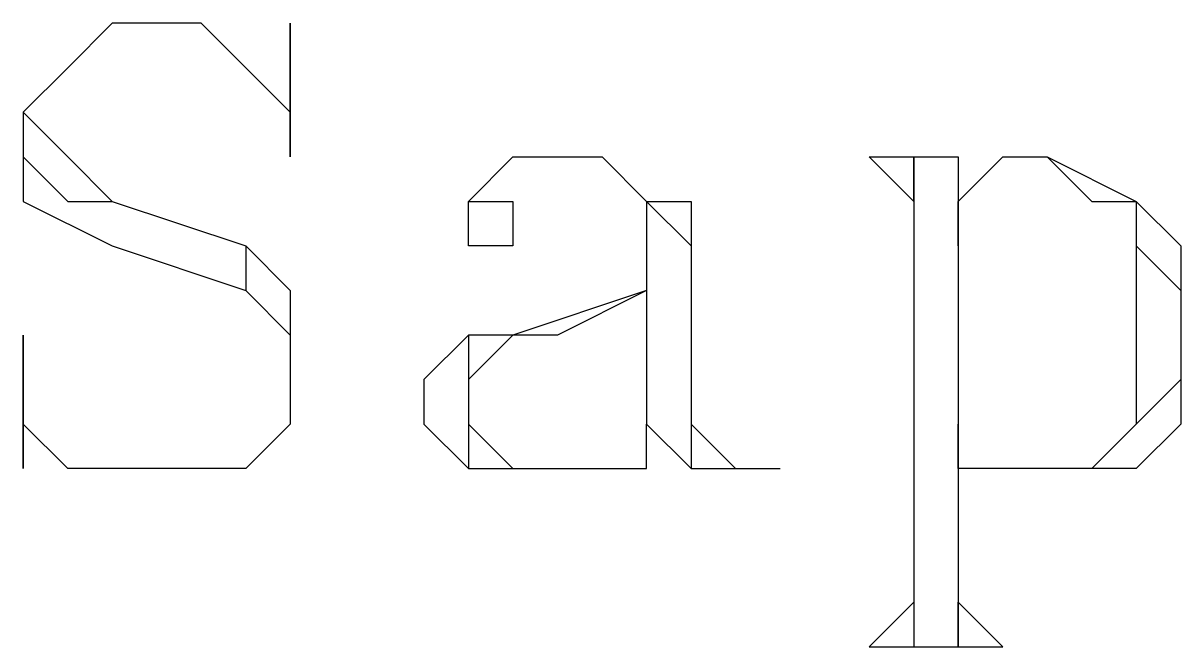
# Model space of a CAD drawing. Header units: millimetres. Extents: x 658 to 813, y 806 to 883.
# Drawn here: x 789.0649 to 789.1439, y 864.7615 to 864.8041 of the extents above; entities that cross this region are included whole.
import ezdxf

# ---------------------------------------------------------------- set-up
doc = ezdxf.new("R2010")
doc.units = ezdxf.units.MM
doc.header["$LTSCALE"] = 0.1
doc.layers.add('TEXT', color=8, linetype='Continuous')

msp = doc.modelspace()

# ---------------------------------------------------------------- linework, layer by layer
at = {"layer": 'TEXT', "color": 7}
for points in [[(789.083136, 864.797979), (789.083136, 864.804059), (789.083136, 864.794938), (789.083136, 864.797979), (789.080096, 864.801019), (789.077056, 864.804059), (789.070976, 864.804059), (789.067936, 864.801019), (789.064896, 864.797979), (789.064896, 864.794938), (789.064896, 864.791898), (789.070976, 864.788858), (789.080096, 864.785818), (789.083136, 864.782778), (789.083136, 864.776698), (789.080096, 864.773658)], [(789.067936, 864.801019), (789.064896, 864.797979), (789.067936, 864.794938), (789.070976, 864.791898), (789.080096, 864.788858), (789.083136, 864.785818), (789.083136, 864.782778), (789.083136, 864.779738), (789.083136, 864.776698), (789.080096, 864.773658), (789.077056, 864.773658), (789.074016, 864.773658), (789.067936, 864.773658), (789.064896, 864.776698), (789.064896, 864.782778), (789.064896, 864.773658), (789.064896, 864.776698)], [(789.064896, 864.794938), (789.067936, 864.791898), (789.070976, 864.791898), (789.080096, 864.788858), (789.080096, 864.785818), (789.083136, 864.782778)], [(789.095296, 864.788858), (789.095296, 864.791898), (789.098336, 864.791898), (789.098336, 864.788858), (789.095296, 864.788858), (789.095296, 864.791898), (789.098336, 864.794938), (789.104417, 864.794938), (789.107457, 864.791898), (789.110497, 864.791898), (789.110497, 864.788858), (789.110497, 864.776698), (789.113537, 864.773658)], [(789.104417, 864.794938), (789.107457, 864.791898), (789.107457, 864.788858), (789.107457, 864.776698), (789.110497, 864.773658), (789.113537, 864.773658), (789.116577, 864.773658)], [(789.122657, 864.794938), (789.128737, 864.794938), (789.128737, 864.761498)], [(789.122657, 864.794938), (789.125697, 864.791898), (789.125697, 864.794938)], [(789.125697, 864.794938), (789.125697, 864.761498)], [(789.128737, 864.788858), (789.128737, 864.791898), (789.131777, 864.794938), (789.134817, 864.794938), (789.140897, 864.791898), (789.143937, 864.788858), (789.143937, 864.785818), (789.143937, 864.782778), (789.143937, 864.776698), (789.140897, 864.773658), (789.134817, 864.773658), (789.131777, 864.773658), (789.128737, 864.773658), (789.128737, 864.776698)], [(789.134817, 864.794938), (789.137857, 864.791898), (789.140897, 864.791898), (789.140897, 864.785818), (789.140897, 864.779738), (789.140897, 864.776698), (789.137857, 864.773658), (789.134817, 864.773658)], [(789.107457, 864.791898), (789.110497, 864.788858), (789.110497, 864.776698), (789.110497, 864.773658)], [(789.125697, 864.791898), (789.125697, 864.764538)], [(789.140897, 864.788858), (789.143937, 864.785818), (789.143937, 864.779738), (789.140897, 864.776698)], [(789.107457, 864.785818), (789.098336, 864.782778), (789.095296, 864.782778), (789.092256, 864.779738), (789.092256, 864.776698), (789.095296, 864.773658), (789.098336, 864.773658), (789.104417, 864.773658), (789.107457, 864.773658), (789.107457, 864.776698)], [(789.107457, 864.785818), (789.101377, 864.782778), (789.098336, 864.782778), (789.095296, 864.779738), (789.095296, 864.776698), (789.098336, 864.773658)], [(789.095296, 864.782778), (789.095296, 864.779738), (789.095296, 864.776698), (789.095296, 864.773658)], [(789.122657, 864.761498), (789.125697, 864.764538), (789.125697, 864.761498)], [(789.128737, 864.761498), (789.128737, 864.764538), (789.131777, 864.761498)], [(789.122657, 864.761498), (789.131777, 864.761498)]]:
    msp.add_lwpolyline(points, dxfattribs=at)

doc.saveas('drawing.dxf')
